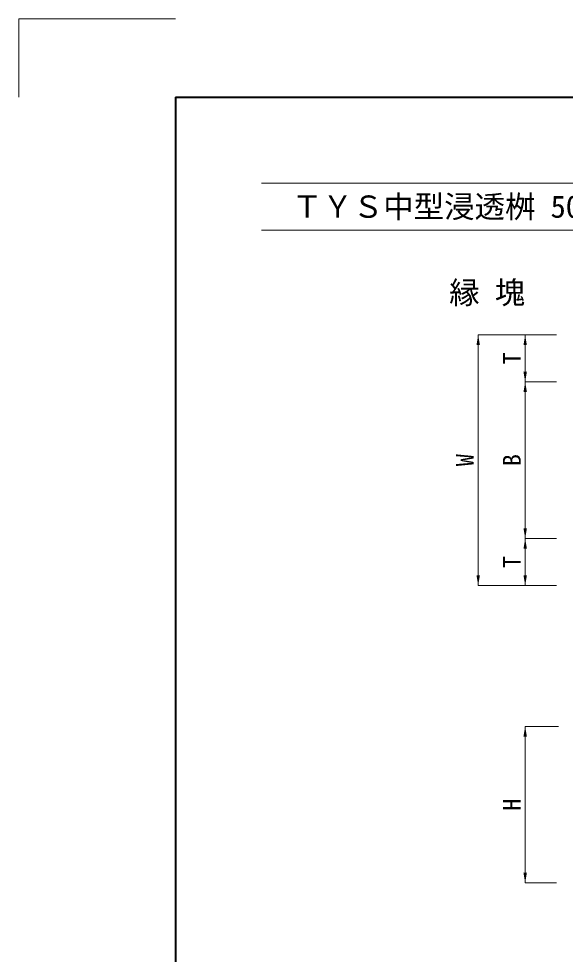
# Model space of a CAD drawing. Units: millimetres at full size, sheet at 1:30; details may follow other scales. Extents: x 19038 to 49388, y -43687 to -27642.
# Drawn here: x 19038 to 20782, y -37764 to -34777 of the extents above; entities that cross this region are included whole.
import ezdxf
from ezdxf.enums import TextEntityAlignment as Align

# ---------------------------------------------------------------- set-up
doc = ezdxf.new("R2010")
doc.units = ezdxf.units.MM
doc.header["$LTSCALE"] = 30
for name, color, linetype, lineweight in [('0_2', 7, 'Continuous', 9), ('Defpoints_3', 7, 'Continuous', 13), ('図枠', 7, 'Continuous', 5), ('寸法線', 7, 'Continuous', 9)]:
    doc.layers.add(name, color=color, linetype=linetype, lineweight=lineweight)
doc.styles.add('ＭＳ ゴシック', font='')
doc.styles.get('ＭＳ ゴシック').set_extended_font_data('MS Gothic')

# ---------------------------------------------------------------- blocks, each defined once
blk = doc.blocks.new('filled_arrow')
at = {"color": 0, "linetype": 'Continuous', "lineweight": -2}
blk.add_solid([(7.5, 1.25), (0, 0), (7.5, -1.25)], dxfattribs=at)

msp = doc.modelspace()

# ---------------------------------------------------------------- linework, layer by layer
at = {"layer": 'Defpoints_3'}
for p, q in [((19037.99, -34776.71), (19037.99, -35026.71)), ((19537.99, -34776.71), (19037.99, -34776.71))]:
    msp.add_line(p, q, dxfattribs=at)
at = {"layer": '図枠', "lineweight": 40}
for q in [(24037.99, -35026.71), (19537.99, -41951.71)]:
    msp.add_line((19537.99, -35026.71), q, dxfattribs=at)
at = {"layer": '図枠', "lineweight": 13}
for p, q in [((19812.99, -35301.71), (23762.99, -35301.71)), ((19812.99, -35451.71), (23762.99, -35451.71))]:
    msp.add_line(p, q, dxfattribs=at)
at = {"layer": '寸法線'}
for p, q in [((20504.48, -36586.38), (20504.48, -35786.38)), ((20754.48, -35786.38), (20504.48, -35786.38)), ((20654.48, -35936.38), (20654.48, -35786.38)), ((20754.48, -35786.38), (20654.48, -35786.38)), ((20654.48, -36436.38), (20654.48, -35936.38)), ((20754.48, -35936.38), (20654.48, -35936.38)), ((20754.48, -35936.38), (20654.48, -35936.38)), ((20654.48, -36586.38), (20654.48, -36436.38)), ((20754.48, -36436.38), (20654.48, -36436.38)), ((20754.48, -36436.38), (20654.48, -36436.38)), ((20754.48, -36586.38), (20504.48, -36586.38)), ((20754.48, -36586.38), (20654.48, -36586.38)), ((20654.48, -37536.38), (20654.48, -37036.38)), ((20760.48, -37036.38), (20654.48, -37036.38)), ((20754.48, -37536.38), (20654.48, -37536.38))]:
    msp.add_line(p, q, dxfattribs=at)

# ---------------------------------------------------------------- block references
at = {"layer": '寸法線', "xscale": 4.33, "yscale": 4.33}
for p, rotation in [((20504.48, -35786.38), 270), ((20654.48, -35786.38), 270), ((20654.48, -35936.38), 90), ((20654.48, -35936.38), 270), ((20654.48, -36436.38), 90), ((20654.48, -36436.38), 270), ((20504.48, -36586.38), 90), ((20654.48, -36586.38), 90), ((20654.48, -37036.38), 270), ((20654.48, -37536.38), 90)]:
    msp.add_blockref('filled_arrow', p, dxfattribs=dict(at, rotation=rotation))

# ---------------------------------------------------------------- texts
at = {"layer": '0_2', "style": 'ＭＳ ゴシック'}
msp.add_text('縁 塊', height=71.21, dxfattribs=at).set_placement((20533.38, -35615.71), align=Align.TOP_CENTER)
at = {"layer": '図枠', "style": 'ＭＳ ゴシック'}
msp.add_text('\u3000ＴＹＳ中型浸透桝 500\u3000縁塊・側塊・浸透側塊・底塊', height=71.21, dxfattribs=at).set_placement((19812.99, -35376.71), align=Align.MIDDLE_LEFT)
at = {"layer": '寸法線', "style": 'ＭＳ ゴシック'}
for s, p in [('T', (20611.98, -35861.38)), ('W', (20461.98, -36186.38)), ('B', (20611.98, -36186.38)), ('T', (20611.98, -36511.38)), ('H', (20611.98, -37286.38))]:
    msp.add_text(s, height=56.96, rotation=90, dxfattribs=at).set_placement(p, align=Align.MIDDLE_CENTER)

doc.saveas('drawing.dxf')
